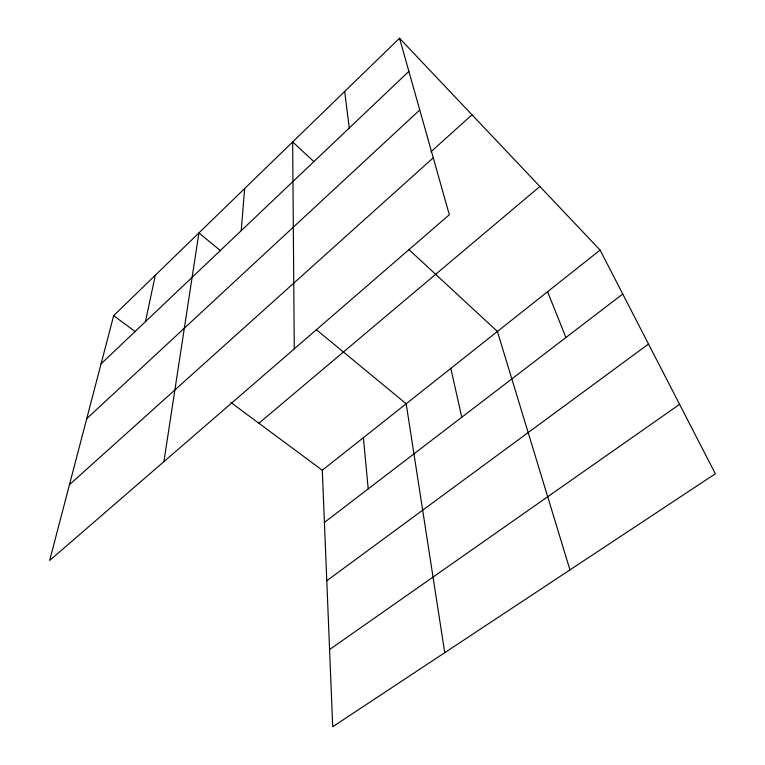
<?xml version="1.0" encoding="UTF-8"?>
<svg xmlns="http://www.w3.org/2000/svg" width="765" height="765" viewBox="0 0 765 765"><rect width="100%" height="100%" fill="white"/><g stroke="black" fill="none" stroke-linecap="round" stroke-linejoin="round"><path stroke-width="1.15" d="M241.224 230.667L244.657 188.534M163.901 461.649L198.919 232.914L220.607 250.786M145.465 321.663L155.314 275.237M113.669 315.639L49.649 560.477L449.332 214.745L399.521 38.25L113.669 315.639L135.539 331.838M101.066 363.853L408.864 71.365M86.732 418.675L419.765 109.959M430.925 151.824L471.986 114.779M69.472 484.666L433.267 157.81M258.886 423.246L539.889 186.497M600.104 250.088L715.352 473.764L332.718 726.75L322.295 470.236L600.104 250.088L399.521 38.25M324.417 522.419L622.729 294.018M326.779 580.74L648.51 344.04M329.581 649.542L679.588 404.35M230.81 402.438L322.295 470.236M316.299 329.658L406.186 403.757L444.742 652.679M313.679 161.405L292.66 141.955L294.267 348.878M408.711 249.38L497.403 331.474L569.954 569.896M547.568 291.714L565.918 337.508M450.824 368.386L461.783 417.25M344.68 91.465L349.27 128.004M363.385 437.676L368.204 488.892"/></g></svg>
